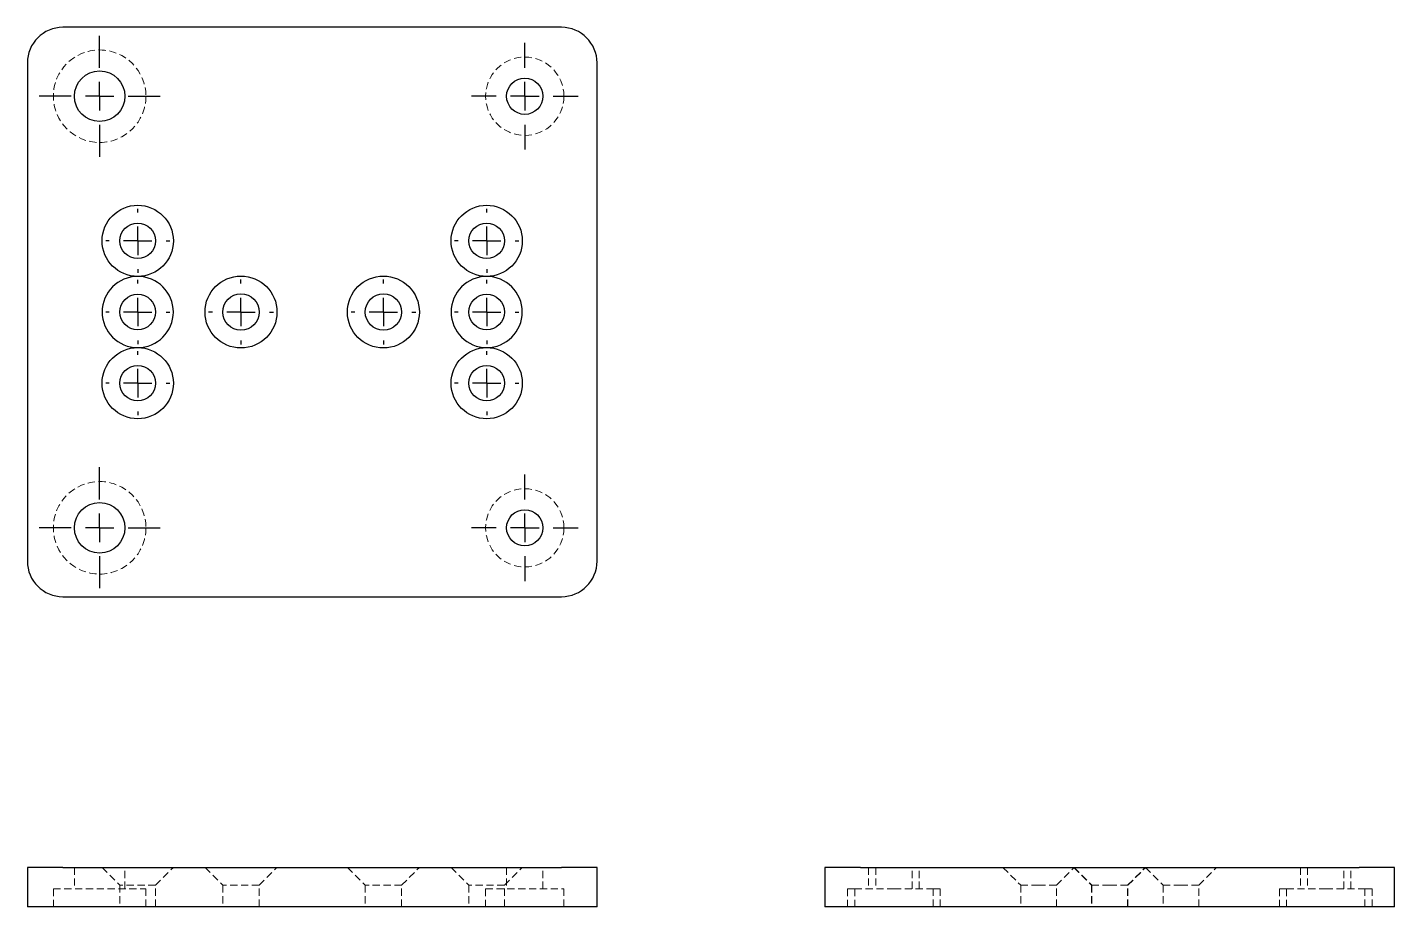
# Model space of a CAD drawing. Header units: millimetres. Extents: x 33 to 273, y 54 to 208.
import ezdxf

# ---------------------------------------------------------------- set-up
doc = ezdxf.new("R2010")
doc.units = ezdxf.units.MM
doc.linetypes.add('HIDDEN', pattern=[1.905, 1.27, -0.635])
doc.layers.add('10', color=7, linetype='Continuous')

# ---------------------------------------------------------------- blocks, each defined once
blk = doc.blocks.new('SW_CENTERMARKSYMBOL_0')
at = {"layer": '10', "color": 0}
for p, q in [((0, 5), (0, 10.625)), ((0, 0), (0, 2.5)), ((-5, 0), (-10.625, 0)), ((0, 0), (-2.5, 0)), ((0, 0), (0, -2.5)), ((0, 0), (2.5, 0)), ((5, 0), (10.625, 0)), ((0, -5), (0, -10.625))]:
    blk.add_line(p, q, dxfattribs=at)
blk = doc.blocks.new('SW_CENTERMARKSYMBOL_1')
at = {"layer": '10', "color": 0}
for p, q in [((0, 5), (0, 9.375)), ((0, 0), (0, 2.5)), ((-5, 0), (-9.375, 0)), ((0, 0), (-2.5, 0)), ((0, 0), (0, -2.5)), ((0, 0), (2.5, 0)), ((5, 0), (9.375, 0)), ((0, -5), (0, -9.375))]:
    blk.add_line(p, q, dxfattribs=at)
blk = doc.blocks.new('SW_CENTERMARKSYMBOL_2')
at = {"layer": '10', "color": 0}
for p, q in [((0, 5), (0, 9.375)), ((0, 0), (0, 2.5)), ((-5, 0), (-9.375, 0)), ((0, 0), (-2.5, 0)), ((0, 0), (0, -2.5)), ((0, 0), (2.5, 0)), ((5, 0), (9.375, 0)), ((0, -5), (0, -9.375))]:
    blk.add_line(p, q, dxfattribs=at)
blk = doc.blocks.new('SW_CENTERMARKSYMBOL_3')
at = {"layer": '10', "color": 0}
for p, q in [((0, 5), (0, 10.625)), ((0, 0), (0, 2.5)), ((-5, 0), (-10.625, 0)), ((0, 0), (-2.5, 0)), ((0, 0), (0, -2.5)), ((0, 0), (2.5, 0)), ((5, 0), (10.625, 0)), ((0, -5), (0, -10.625))]:
    blk.add_line(p, q, dxfattribs=at)
blk = doc.blocks.new('SW_CENTERMARKSYMBOL_4')
at = {"layer": '10', "color": 0}
for p, q in [((0, 5), (0, 5.625)), ((0, 0), (0, 2.5)), ((-5, 0), (-5.625, 0)), ((0, 0), (-2.5, 0)), ((0, 0), (0, -2.5)), ((0, 0), (2.5, 0)), ((5, 0), (5.625, 0)), ((0, -5), (0, -5.625))]:
    blk.add_line(p, q, dxfattribs=at)
blk = doc.blocks.new('SW_CENTERMARKSYMBOL_5')
at = {"layer": '10', "color": 0}
for p, q in [((0, 5), (0, 5.625)), ((0, 0), (0, 2.5)), ((-5, 0), (-5.625, 0)), ((0, 0), (-2.5, 0)), ((0, 0), (0, -2.5)), ((0, 0), (2.5, 0)), ((5, 0), (5.625, 0)), ((0, -5), (0, -5.625))]:
    blk.add_line(p, q, dxfattribs=at)
blk = doc.blocks.new('SW_CENTERMARKSYMBOL_6')
at = {"layer": '10', "color": 0}
for p, q in [((0, 5), (0, 5.625)), ((0, 0), (0, 2.5)), ((-5, 0), (-5.625, 0)), ((0, 0), (-2.5, 0)), ((0, 0), (0, -2.5)), ((0, 0), (2.5, 0)), ((5, 0), (5.625, 0)), ((0, -5), (0, -5.625))]:
    blk.add_line(p, q, dxfattribs=at)
blk = doc.blocks.new('SW_CENTERMARKSYMBOL_7')
at = {"layer": '10', "color": 0}
for p, q in [((0, 5), (0, 5.625)), ((0, 0), (0, 2.5)), ((-5, 0), (-5.625, 0)), ((0, 0), (-2.5, 0)), ((0, 0), (0, -2.5)), ((0, 0), (2.5, 0)), ((5, 0), (5.625, 0)), ((0, -5), (0, -5.625))]:
    blk.add_line(p, q, dxfattribs=at)
blk = doc.blocks.new('SW_CENTERMARKSYMBOL_8')
at = {"layer": '10', "color": 0}
for p, q in [((0, 5), (0, 5.625)), ((0, 0), (0, 2.5)), ((-5, 0), (-5.625, 0)), ((0, 0), (-2.5, 0)), ((0, 0), (0, -2.5)), ((0, 0), (2.5, 0)), ((5, 0), (5.625, 0)), ((0, -5), (0, -5.625))]:
    blk.add_line(p, q, dxfattribs=at)
blk = doc.blocks.new('SW_CENTERMARKSYMBOL_9')
at = {"layer": '10', "color": 0}
for p, q in [((0, 5), (0, 5.625)), ((0, 0), (0, 2.5)), ((-5, 0), (-5.625, 0)), ((0, 0), (-2.5, 0)), ((0, 0), (0, -2.5)), ((0, 0), (2.5, 0)), ((5, 0), (5.625, 0)), ((0, -5), (0, -5.625))]:
    blk.add_line(p, q, dxfattribs=at)
blk = doc.blocks.new('SW_CENTERMARKSYMBOL_10')
at = {"layer": '10', "color": 0}
for p, q in [((0, 5), (0, 5.6875)), ((0, 0), (0, 2.5)), ((-5, 0), (-5.6875, 0)), ((0, 0), (-2.5, 0)), ((0, 0), (0, -2.5)), ((0, 0), (2.5, 0)), ((5, 0), (5.6875, 0)), ((0, -5), (0, -5.6875))]:
    blk.add_line(p, q, dxfattribs=at)
blk = doc.blocks.new('SW_CENTERMARKSYMBOL_11')
at = {"layer": '10', "color": 0}
for p, q in [((0, 5), (0, 5.6875)), ((0, 0), (0, 2.5)), ((-5, 0), (-5.6875, 0)), ((0, 0), (-2.5, 0)), ((0, 0), (0, -2.5)), ((0, 0), (2.5, 0)), ((5, 0), (5.6875, 0)), ((0, -5), (0, -5.6875))]:
    blk.add_line(p, q, dxfattribs=at)

msp = doc.modelspace()

# ---------------------------------------------------------------- linework, layer by layer
at = {"color": 7, "linetype": 'Continuous', "lineweight": 25}
for p, q in [((126.75, 208), (39.25, 208)), ((33, 201.75), (33, 114.25)), ((133, 114.25), (133, 201.75)), ((39.25, 108), (126.75, 108)), ((33, 60.4375), (33, 53.5625)), ((39.25, 60.4375), (33, 60.4375)), ((39.25, 60.4375), (126.75, 60.4375)), ((133, 60.4375), (126.75, 60.4375)), ((133, 53.5625), (133, 60.4375)), ((173, 60.4375), (173, 53.5625)), ((179.25, 60.4375), (173, 60.4375)), ((179.25, 60.4375), (266.75, 60.4375)), ((273, 60.4375), (266.75, 60.4375)), ((273, 53.5625), (273, 60.4375)), ((39.25, 53.5625), (33, 53.5625)), ((126.75, 53.5625), (39.25, 53.5625)), ((133, 53.5625), (126.75, 53.5625)), ((179.25, 53.5625), (173, 53.5625)), ((266.75, 53.5625), (179.25, 53.5625)), ((273, 53.5625), (266.75, 53.5625))]:
    msp.add_line(p, q, dxfattribs=at)
at = {"color": 7, "linetype": 'HIDDEN', "lineweight": 18}
for p, q in [((41.25, 60.4375), (41.25, 56.6875)), ((46.125, 60.4375), (49.25, 57.3125)), ((50.125, 56.6875), (50.125, 60.4375)), ((55.5, 57.3125), (58.625, 60.4375)), ((64.1875, 60.4375), (67.3125, 57.3125)), ((73.6875, 57.3125), (76.8125, 60.4375)), ((89.1875, 60.4375), (92.3125, 57.3125)), ((98.6875, 57.3125), (101.8125, 60.4375)), ((107.375, 60.4375), (110.5, 57.3125)), ((116.75, 57.3125), (119.875, 60.4375)), ((117.125, 60.4375), (117.125, 56.6875)), ((123.5, 56.6875), (123.5, 60.4375)), ((180.6625, 60.4375), (180.6625, 56.6875)), ((181.9125, 60.4375), (181.9125, 56.6875)), ((188.2875, 56.6875), (188.2875, 60.4375)), ((189.5375, 56.6875), (189.5375, 60.4375)), ((204.25, 60.4375), (207.375, 57.3125)), ((213.625, 57.3125), (216.75, 60.4375)), ((216.6875, 60.4375), (219.8125, 57.3125)), ((216.75, 60.4375), (219.875, 57.3125)), ((226.125, 57.3125), (229.25, 60.4375)), ((226.1875, 57.3125), (229.3125, 60.4375)), ((229.25, 60.4375), (232.375, 57.3125)), ((238.625, 57.3125), (241.75, 60.4375)), ((256.4625, 60.4375), (256.4625, 56.6875)), ((257.7125, 60.4375), (257.7125, 56.6875)), ((264.0875, 56.6875), (264.0875, 60.4375)), ((265.3375, 56.6875), (265.3375, 60.4375)), ((37.5625, 56.6875), (53.8125, 56.6875)), ((37.5625, 56.6875), (37.5625, 53.5625)), ((55.5, 57.3125), (49.25, 57.3125)), ((49.25, 57.3125), (49.25, 53.5625)), ((53.8125, 53.5625), (53.8125, 56.6875)), ((55.5, 53.5625), (55.5, 57.3125)), ((73.6875, 57.3125), (67.3125, 57.3125)), ((67.3125, 57.3125), (67.3125, 53.5625)), ((73.6875, 53.5625), (73.6875, 57.3125)), ((98.6875, 57.3125), (92.3125, 57.3125)), ((92.3125, 57.3125), (92.3125, 53.5625)), ((98.6875, 53.5625), (98.6875, 57.3125)), ((116.75, 57.3125), (110.5, 57.3125)), ((110.5, 57.3125), (110.5, 53.5625)), ((113.4375, 56.6875), (127.1875, 56.6875)), ((113.4375, 56.6875), (113.4375, 53.5625)), ((116.75, 53.5625), (116.75, 57.3125)), ((127.1875, 53.5625), (127.1875, 56.6875)), ((176.975, 56.6875), (178.225, 56.6875)), ((176.975, 56.6875), (176.975, 53.5625)), ((178.225, 56.6875), (185.1, 56.6875)), ((178.225, 56.6875), (178.225, 53.5625)), ((185.1, 56.6875), (191.975, 56.6875)), ((191.975, 56.6875), (193.225, 56.6875)), ((191.975, 53.5625), (191.975, 56.6875)), ((193.225, 53.5625), (193.225, 56.6875)), ((210.5, 57.3125), (207.375, 57.3125)), ((207.375, 57.3125), (207.375, 53.5625)), ((213.625, 57.3125), (210.5, 57.3125)), ((213.625, 53.5625), (213.625, 57.3125)), ((219.875, 57.3125), (219.8125, 57.3125)), ((219.8125, 57.3125), (219.8125, 53.5625)), ((223, 57.3125), (219.875, 57.3125)), ((219.875, 57.3125), (219.875, 53.5625)), ((226.125, 57.3125), (223, 57.3125)), ((226.1875, 57.3125), (226.125, 57.3125)), ((226.125, 53.5625), (226.125, 57.3125)), ((226.1875, 53.5625), (226.1875, 57.3125)), ((235.5, 57.3125), (232.375, 57.3125)), ((232.375, 57.3125), (232.375, 53.5625)), ((238.625, 57.3125), (235.5, 57.3125)), ((238.625, 53.5625), (238.625, 57.3125)), ((252.775, 56.6875), (254.025, 56.6875)), ((252.775, 56.6875), (252.775, 53.5625)), ((254.025, 56.6875), (260.9, 56.6875)), ((254.025, 56.6875), (254.025, 53.5625)), ((260.9, 56.6875), (267.775, 56.6875)), ((267.775, 56.6875), (269.025, 56.6875)), ((267.775, 53.5625), (267.775, 56.6875)), ((269.025, 53.5625), (269.025, 56.6875))]:
    msp.add_line(p, q, dxfattribs=at)
for centre, radius in [((45.6875, 195.9), 8.125), ((120.3125, 195.9), 6.875), ((45.6875, 120.1), 8.125), ((120.3125, 120.1), 6.875)]:
    msp.add_circle(centre, radius, dxfattribs=at)
at = {"color": 7, "linetype": 'Continuous', "lineweight": 25}
for centre, radius in [((45.6875, 195.9), 4.4375), ((120.3125, 195.9), 3.1875), ((52.375, 170.5), 6.25), ((113.625, 170.5), 6.25), ((52.375, 170.5), 3.125), ((113.625, 170.5), 3.125), ((70.5, 158), 6.3125), ((95.5, 158), 6.3125), ((52.375, 158), 3.125), ((70.5, 158), 3.1875), ((95.5, 158), 3.1875), ((113.625, 158), 3.125), ((52.375, 145.5), 6.25), ((113.625, 145.5), 6.25), ((52.375, 145.5), 3.125), ((113.625, 145.5), 3.125), ((45.6875, 120.1), 4.4375), ((120.3125, 120.1), 3.1875)]:
    msp.add_circle(centre, radius, dxfattribs=at)
for centre, start, end in [((39.25, 201.75), 90, 180), ((126.75, 201.75), 0, 90), ((52.375, 158), 90, 270), ((52.375, 158), 270, 90), ((113.625, 158), 90, 270), ((113.625, 158), 270, 90), ((39.25, 114.25), 180, 270), ((126.75, 114.25), 270, 0)]:
    msp.add_arc(centre, 6.25, start, end, dxfattribs=at)

# ---------------------------------------------------------------- block references
at = {"layer": '10'}
for name, p in [('SW_CENTERMARKSYMBOL_0', (45.6875, 195.9)), ('SW_CENTERMARKSYMBOL_2', (120.3125, 195.9)), ('SW_CENTERMARKSYMBOL_4', (52.375, 170.5)), ('SW_CENTERMARKSYMBOL_9', (113.625, 170.5)), ('SW_CENTERMARKSYMBOL_5', (52.375, 158)), ('SW_CENTERMARKSYMBOL_10', (70.5, 158)), ('SW_CENTERMARKSYMBOL_11', (95.5, 158)), ('SW_CENTERMARKSYMBOL_8', (113.625, 158)), ('SW_CENTERMARKSYMBOL_6', (52.375, 145.5)), ('SW_CENTERMARKSYMBOL_7', (113.625, 145.5)), ('SW_CENTERMARKSYMBOL_3', (45.6875, 120.1)), ('SW_CENTERMARKSYMBOL_1', (120.3125, 120.1))]:
    msp.add_blockref(name, p, dxfattribs=at)

doc.saveas('drawing.dxf')
